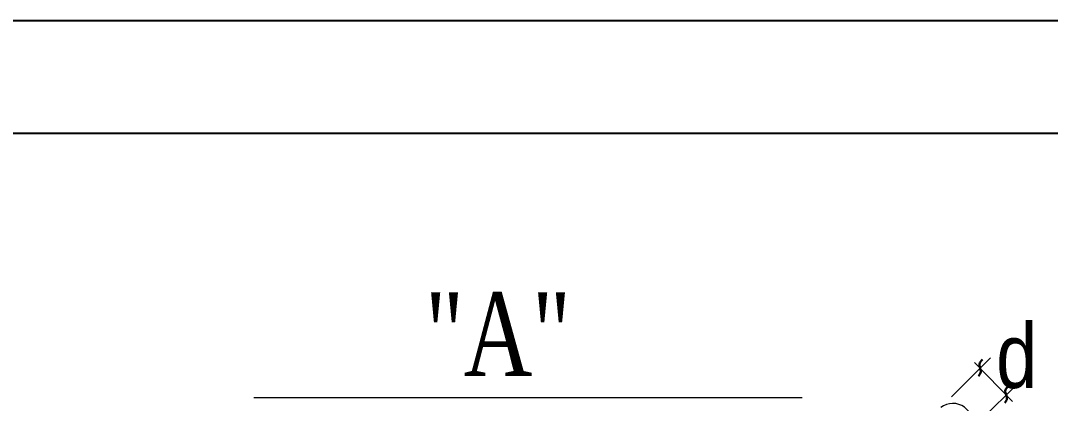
# Model space of a CAD drawing. Header units: millimetres. Extents: x 1067644 to 1117794, y -913136 to -692535.
# Drawn here: x 1110484 to 1115273, y -757199 to -755419 of the extents above; entities that cross this region are included whole.
import ezdxf

# ---------------------------------------------------------------- set-up
doc = ezdxf.new("R2010")
doc.units = ezdxf.units.MM
doc.layers.add('Элемент модели - Зона_Ном._пера__1', color=7, linetype='Continuous', lineweight=5)
doc.styles.add('400', font='times.ttf', dxfattribs={"width": 0.75, "height": 300})
doc.styles.add('style6', font='ARIALN.TTF', dxfattribs={"height": 300})

# ---------------------------------------------------------------- blocks, each defined once
blk = doc.blocks.new('ntnntyht')
at = {"lineweight": 25}
blk.add_line((1961564.2, -20954.7), (2003567.4, -20954.7), dxfattribs=at)
at = {"lineweight": 25, "ltscale": 15}
blk.add_line((2003044.9, -21477.1), (1963653.3, -21477.1), dxfattribs=at)

msp = doc.modelspace()

# ---------------------------------------------------------------- linework, layer by layer
at = {"lineweight": 9}
for p, q in [((1114813.482, -757168.998), (1114994.499, -756987.99)), ((1114920.434, -757009.181), (1115097.455, -757190.881)), ((1114959.274, -757267.713), (1115114.82, -757112.166))]:
    msp.add_line(p, q, dxfattribs=at)
at = {"lineweight": 15}
msp.add_line((1111567.879, -757172.205), (1114118.571, -757172.205), dxfattribs=at)
at = {"lineweight": 9}
msp.add_ellipse((1114819.899, -757289.785), major_axis=(90.547, 0.091), ratio=1, start_param=-0.37370809, end_param=2.23877762, dxfattribs=at)
at = {"lineweight": 30}
for points in [[(1114956.483, -756994.957), (1114950.244, -757001.678), (1114934.904, -757018.204), (1114955.616, -757048.663), (1114943.645, -757065.69), (1114939.156, -757072.076)], [(1115076.108, -757119.474), (1115070.14, -757126.438), (1115055.469, -757143.561), (1115077.375, -757173.173), (1115066.091, -757190.662), (1115061.859, -757197.221)]]:
    msp.add_open_spline(points, degree=3, knots=[0, 0, 0, 0, 74.05782511, 182.08741306, 246.91274819, 246.91274819, 246.91274819, 246.91274819], dxfattribs=at)

# ---------------------------------------------------------------- block references
at = {"color": 3, "xscale": 1.004925508461463, "yscale": 1.004925508461463, "zscale": 1.004925508461463}
msp.add_blockref('ntnntyht', (-895641.897, -734361.285), dxfattribs=at)

# ---------------------------------------------------------------- texts
at = {"insert": (1111328.297, -756683.095), "char_height": 333.00167, "width": 4772.60563, "attachment_point": 1, "style": '400'}
msp.add_mtext('           {\\fTimes New Roman|b0|i0|c238|p18;\\H1.1667x;"\\C2;A\\C256;" }', dxfattribs=at)
at = {"layer": 'Элемент модели - Зона_Ном._пера__1', "color": 0, "linetype": 'Continuous', "lineweight": 0, "insert": (1115020.423, -756827.488), "char_height": 300, "attachment_point": 1, "style": 'style6'}
msp.add_mtext('d', dxfattribs=at)

doc.saveas('drawing.dxf')
